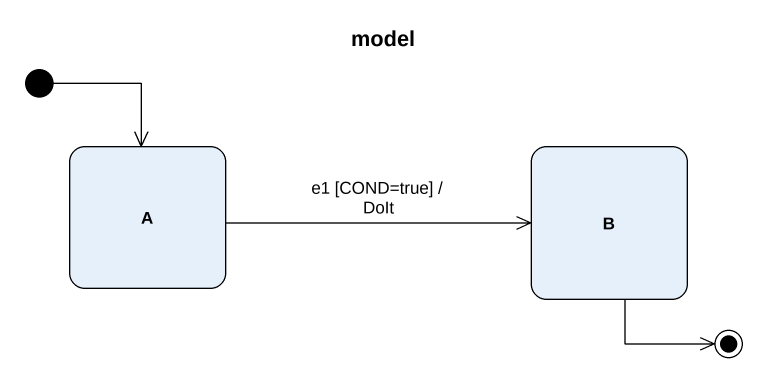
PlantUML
@startuml
title model
hide empty description
state A
state B
[*] --> A
A -right-> B : e1 [COND=true] / DoIt
B --> [*]
@enduml
